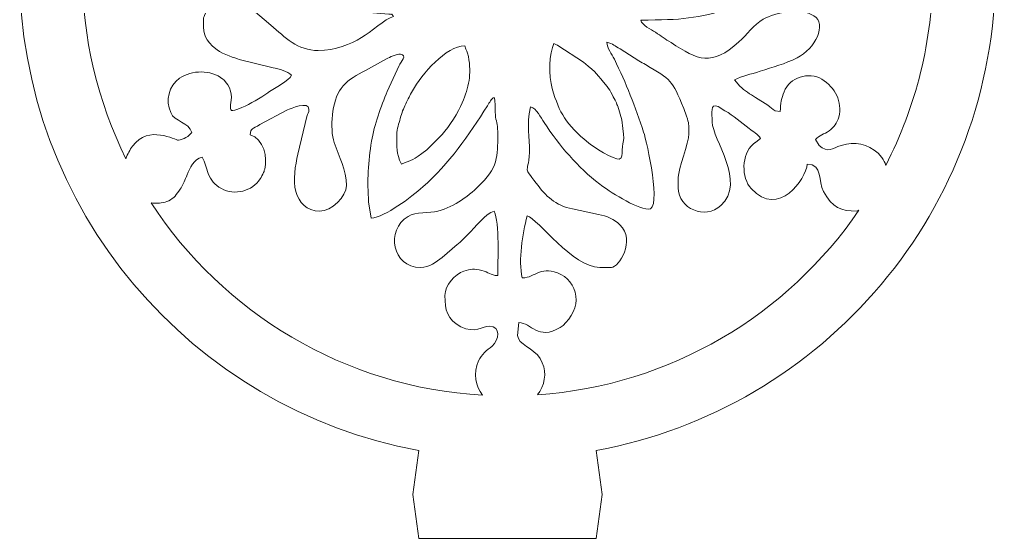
# Model space of a CAD drawing. Header units: centimetres. Extents: x -93 to 55, y -22 to 19.
# Drawn here: x -55.591 to -51.194, y -21.081 to -18.743 of the extents above; entities that cross this region are included whole.
import ezdxf

# ---------------------------------------------------------------- set-up
doc = ezdxf.new("R2010")
doc.units = ezdxf.units.CM
doc.header["$MEASUREMENT"] = 0
doc.layers.add('layer 1', color=7, linetype='Continuous')

msp = doc.modelspace()

# ---------------------------------------------------------------- linework, layer by layer
at = {"layer": 'layer 1', "color": 250, "lineweight": 9}
for points, knots in [([(-52.99236, -20.68477), (-52.99236, -20.68477), (-52.9657, -20.88297), (-52.9657, -20.88297), (-52.9657, -20.88297), (-52.9657, -20.88297), (-52.99236, -21.08117), (-52.99236, -21.08117), (-52.99236, -21.08117), (-52.99236, -21.08117), (-53.39236, -21.08117), (-53.39236, -21.08117), (-53.39236, -21.08117), (-53.39236, -21.08117), (-53.79236, -21.08117), (-53.79236, -21.08117), (-53.79236, -21.08117), (-53.79236, -21.08117), (-53.81903, -20.88297), (-53.81903, -20.88297), (-53.81903, -20.88297), (-53.81903, -20.88297), (-53.79236, -20.68477), (-53.79236, -20.68477), (-53.79236, -20.68477), (-54.81554, -20.49667), (-55.59082, -19.6003), (-55.59082, -18.52273), (-55.59082, -18.52273), (-55.59082, -17.30854), (-54.60655, -16.32427), (-53.39236, -16.32427), (-53.39236, -16.32427), (-52.17818, -16.32427), (-51.19391, -17.30854), (-51.19391, -18.52273), (-51.19391, -18.52273), (-51.19391, -19.06151), (-51.38774, -19.55501), (-51.70944, -19.9373), (-51.70944, -19.9373), (-52.03116, -20.31959), (-52.48078, -20.59073), (-52.99236, -20.68477)], [0, 0, 0, 0, 0.0833333, 0.0833333, 0.0833333, 0.0833333, 0.1666667, 0.1666667, 0.1666667, 0.1666667, 0.25, 0.25, 0.25, 0.25, 0.3333333, 0.3333333, 0.3333333, 0.3333333, 0.4166667, 0.4166667, 0.4166667, 0.4166667, 0.5, 0.5, 0.5, 0.5, 0.5833333, 0.5833333, 0.5833333, 0.5833333, 0.6666667, 0.6666667, 0.6666667, 0.6666667, 0.75, 0.75, 0.75, 0.75, 0.8333333, 0.8333333, 0.8333333, 0.8333333, 1, 1, 1, 1]), ([(-55.11128, -19.37033), (-55.23754, -19.11477), (-55.3086, -18.82707), (-55.3086, -18.52273), (-55.3086, -18.52273), (-55.3086, -18.21486), (-55.2359, -17.92401), (-55.10687, -17.66626), (-55.10687, -17.66626), (-55.09259, -17.69302), (-55.06682, -17.71746), (-55.02592, -17.73599), (-55.02592, -17.73599), (-55.00147, -17.74707), (-54.97128, -17.75731), (-54.94278, -17.74622), (-54.94278, -17.74622), (-54.90579, -17.73182), (-54.8725, -17.70506), (-54.82906, -17.72401), (-54.82906, -17.72401), (-54.81318, -17.73094), (-54.81143, -17.73357), (-54.80987, -17.75237), (-54.80987, -17.75237), (-54.84295, -17.75511), (-54.8703, -17.7951), (-54.88258, -17.82226), (-54.88258, -17.82226), (-54.90727, -17.87693), (-54.88704, -17.93974), (-54.85066, -17.98331), (-54.85066, -17.98331), (-54.81427, -18.02687), (-54.73447, -18.05206), (-54.68288, -18.01139), (-54.68288, -18.01139), (-54.57546, -17.92671), (-54.66896, -17.7845), (-54.48804, -17.93763), (-54.48804, -17.93763), (-54.48804, -17.93763), (-54.43808, -17.97749), (-54.43808, -17.97749), (-54.43808, -17.97749), (-54.42095, -17.99179), (-54.39834, -18.00014), (-54.39256, -18.02177), (-54.39256, -18.02177), (-54.40188, -18.03449), (-54.40454, -18.03295), (-54.41798, -18.03861), (-54.41798, -18.03861), (-54.47718, -18.06351), (-54.54423, -18.06471), (-54.60502, -18.08397), (-54.60502, -18.08397), (-54.60502, -18.08397), (-54.6684, -18.11567), (-54.6684, -18.11567), (-54.6684, -18.11567), (-54.70315, -18.13901), (-54.73702, -18.17342), (-54.75799, -18.21097), (-54.75799, -18.21097), (-54.77326, -18.23829), (-54.78252, -18.27635), (-54.76884, -18.30799), (-54.76884, -18.30799), (-54.76832, -18.30915), (-54.76768, -18.31053), (-54.76715, -18.31169), (-54.76715, -18.31169), (-54.76662, -18.31282), (-54.76596, -18.31419), (-54.76539, -18.31529), (-54.76539, -18.31529), (-54.7394, -18.36609), (-54.65392, -18.39289), (-54.60576, -18.3579), (-54.60576, -18.3579), (-54.54994, -18.31733), (-54.51706, -18.25266), (-54.46872, -18.20443), (-54.46872, -18.20443), (-54.46872, -18.20443), (-54.45164, -18.18981), (-54.45164, -18.18981), (-54.45164, -18.18981), (-54.45046, -18.18883), (-54.44704, -18.18602), (-54.44587, -18.18502), (-54.44587, -18.18502), (-54.33371, -18.09094), (-54.17968, -18.11555), (-54.06836, -18.19937), (-54.06836, -18.19937), (-54.05194, -18.21173), (-54.0055, -18.24045), (-54.00887, -18.25962), (-54.00887, -18.25962), (-54.01155, -18.27486), (-54.01758, -18.26982), (-54.03819, -18.27033), (-54.03819, -18.27033), (-54.05982, -18.27086), (-54.06135, -18.27041), (-54.07679, -18.27414), (-54.07679, -18.27414), (-54.07679, -18.27414), (-54.22358, -18.29638), (-54.22358, -18.29638), (-54.22358, -18.29638), (-54.3118, -18.30053), (-54.45963, -18.34509), (-54.54016, -18.39181), (-54.54016, -18.39181), (-54.59108, -18.42133), (-54.6504, -18.45363), (-54.68308, -18.50245), (-54.68308, -18.50245), (-54.63224, -18.52934), (-54.58488, -18.56375), (-54.53186, -18.58893), (-54.53186, -18.58893), (-54.53076, -18.58946), (-54.52938, -18.5901), (-54.52828, -18.59063), (-54.52828, -18.59063), (-54.52828, -18.59063), (-54.40244, -18.64437), (-54.40244, -18.64437), (-54.40244, -18.64437), (-54.4012, -18.64483), (-54.39987, -18.64541), (-54.39863, -18.64586), (-54.39863, -18.64586), (-54.39863, -18.64586), (-54.23712, -18.69037), (-54.23712, -18.69037), (-54.23712, -18.69037), (-54.21351, -18.69522), (-54.20478, -18.69217), (-54.18195, -18.69857), (-54.18195, -18.69857), (-54.15856, -18.70511), (-54.15167, -18.70182), (-54.12318, -18.70318), (-54.12318, -18.70318), (-54.12318, -18.70318), (-53.9275, -18.71837), (-53.9275, -18.71837), (-53.9275, -18.71837), (-53.9025, -18.72371), (-53.91986, -18.71147), (-53.90659, -18.72958), (-53.90659, -18.72958), (-53.94211, -18.73785), (-54.01028, -18.80195), (-54.04939, -18.82449), (-54.04939, -18.82449), (-54.10144, -18.85449), (-54.16764, -18.88277), (-54.24467, -18.88277), (-54.24467, -18.88277), (-54.33948, -18.88277), (-54.39395, -18.82275), (-54.45832, -18.76894), (-54.45832, -18.76894), (-54.45832, -18.76894), (-54.53892, -18.70163), (-54.53892, -18.70163), (-54.53892, -18.70163), (-54.70258, -18.5783), (-54.76231, -18.72441), (-54.76231, -18.74015), (-54.76231, -18.74015), (-54.76231, -18.79719), (-54.76483, -18.82293), (-54.72106, -18.86263), (-54.72106, -18.86263), (-54.72106, -18.86263), (-54.70095, -18.8795), (-54.70095, -18.8795), (-54.70095, -18.8795), (-54.67259, -18.9009), (-54.61824, -18.91673), (-54.6016, -18.92278), (-54.6016, -18.92278), (-54.6016, -18.92278), (-54.44874, -18.96007), (-54.44874, -18.96007), (-54.44874, -18.96007), (-54.42467, -18.96621), (-54.37943, -18.97555), (-54.36615, -18.99369), (-54.36615, -18.99369), (-54.37306, -19.01955), (-54.44298, -19.05202), (-54.46875, -19.0707), (-54.46875, -19.0707), (-54.46964, -19.07134), (-54.47084, -19.07233), (-54.47174, -19.07298), (-54.47174, -19.07298), (-54.50799, -19.09927), (-54.54884, -19.12149), (-54.58974, -19.13987), (-54.58974, -19.13987), (-54.69516, -19.18729), (-54.59286, -19.09941), (-54.6641, -19.02225), (-54.6641, -19.02225), (-54.67107, -19.0147), (-54.6666, -19.01871), (-54.67483, -19.01183), (-54.67483, -19.01183), (-54.72834, -18.96711), (-54.81534, -18.97065), (-54.86959, -19.0079), (-54.86959, -19.0079), (-54.91951, -19.04219), (-54.9335, -19.10773), (-54.90982, -19.16231), (-54.90982, -19.16231), (-54.89132, -19.20493), (-54.82786, -19.20489), (-54.81514, -19.25253), (-54.81514, -19.25253), (-54.82572, -19.26833), (-54.85354, -19.28413), (-54.87502, -19.28669), (-54.87502, -19.28669), (-54.88924, -19.28839), (-55.00778, -19.21433), (-55.08164, -19.31351), (-55.08164, -19.31351), (-55.09364, -19.32961), (-55.10392, -19.34921), (-55.11128, -19.37033)], [0, 0, 0, 0, 0.0163934, 0.0163934, 0.0163934, 0.0163934, 0.0327869, 0.0327869, 0.0327869, 0.0327869, 0.0491803, 0.0491803, 0.0491803, 0.0491803, 0.0655738, 0.0655738, 0.0655738, 0.0655738, 0.0819672, 0.0819672, 0.0819672, 0.0819672, 0.0983607, 0.0983607, 0.0983607, 0.0983607, 0.1147541, 0.1147541, 0.1147541, 0.1147541, 0.1311475, 0.1311475, 0.1311475, 0.1311475, 0.147541, 0.147541, 0.147541, 0.147541, 0.1639344, 0.1639344, 0.1639344, 0.1639344, 0.1803279, 0.1803279, 0.1803279, 0.1803279, 0.1967213, 0.1967213, 0.1967213, 0.1967213, 0.2131148, 0.2131148, 0.2131148, 0.2131148, 0.2295082, 0.2295082, 0.2295082, 0.2295082, 0.2459016, 0.2459016, 0.2459016, 0.2459016, 0.2622951, 0.2622951, 0.2622951, 0.2622951, 0.2786885, 0.2786885, 0.2786885, 0.2786885, 0.295082, 0.295082, 0.295082, 0.295082, 0.3114754, 0.3114754, 0.3114754, 0.3114754, 0.3278689, 0.3278689, 0.3278689, 0.3278689, 0.3442623, 0.3442623, 0.3442623, 0.3442623, 0.3606557, 0.3606557, 0.3606557, 0.3606557, 0.3770492, 0.3770492, 0.3770492, 0.3770492, 0.3934426, 0.3934426, 0.3934426, 0.3934426, 0.4098361, 0.4098361, 0.4098361, 0.4098361, 0.4262295, 0.4262295, 0.4262295, 0.4262295, 0.442623, 0.442623, 0.442623, 0.442623, 0.4590164, 0.4590164, 0.4590164, 0.4590164, 0.4754098, 0.4754098, 0.4754098, 0.4754098, 0.4918033, 0.4918033, 0.4918033, 0.4918033, 0.5081967, 0.5081967, 0.5081967, 0.5081967, 0.5245902, 0.5245902, 0.5245902, 0.5245902, 0.5409836, 0.5409836, 0.5409836, 0.5409836, 0.557377, 0.557377, 0.557377, 0.557377, 0.5737705, 0.5737705, 0.5737705, 0.5737705, 0.5901639, 0.5901639, 0.5901639, 0.5901639, 0.6065574, 0.6065574, 0.6065574, 0.6065574, 0.6229508, 0.6229508, 0.6229508, 0.6229508, 0.6393443, 0.6393443, 0.6393443, 0.6393443, 0.6557377, 0.6557377, 0.6557377, 0.6557377, 0.6721311, 0.6721311, 0.6721311, 0.6721311, 0.6885246, 0.6885246, 0.6885246, 0.6885246, 0.704918, 0.704918, 0.704918, 0.704918, 0.7213115, 0.7213115, 0.7213115, 0.7213115, 0.7377049, 0.7377049, 0.7377049, 0.7377049, 0.7540984, 0.7540984, 0.7540984, 0.7540984, 0.7704918, 0.7704918, 0.7704918, 0.7704918, 0.7868852, 0.7868852, 0.7868852, 0.7868852, 0.8032787, 0.8032787, 0.8032787, 0.8032787, 0.8196721, 0.8196721, 0.8196721, 0.8196721, 0.8360656, 0.8360656, 0.8360656, 0.8360656, 0.852459, 0.852459, 0.852459, 0.852459, 0.8688525, 0.8688525, 0.8688525, 0.8688525, 0.8852459, 0.8852459, 0.8852459, 0.8852459, 0.9016393, 0.9016393, 0.9016393, 0.9016393, 0.9180328, 0.9180328, 0.9180328, 0.9180328, 0.9344262, 0.9344262, 0.9344262, 0.9344262, 0.9508197, 0.9508197, 0.9508197, 0.9508197, 0.9672131, 0.9672131, 0.9672131, 0.9672131, 1, 1, 1, 1]), ([(-51.67411, -17.67378), (-51.54744, -17.92967), (-51.47612, -18.21785), (-51.47612, -18.52273), (-51.47612, -18.52273), (-51.47612, -18.83894), (-51.55275, -19.13726), (-51.68842, -19.40014), (-51.68842, -19.40014), (-51.69188, -19.38781), (-51.69746, -19.37599), (-51.70526, -19.36481), (-51.70526, -19.36481), (-51.70526, -19.36481), (-51.72288, -19.34547), (-51.72288, -19.34547), (-51.72288, -19.34547), (-51.77066, -19.30363), (-51.82652, -19.2901), (-51.88888, -19.31053), (-51.88888, -19.31053), (-51.93119, -19.32437), (-51.94723, -19.34551), (-51.98871, -19.31019), (-51.98871, -19.31019), (-51.98871, -19.31019), (-52.00498, -19.28422), (-52.00498, -19.28422), (-52.00498, -19.28422), (-51.98991, -19.26365), (-51.96388, -19.26037), (-51.94364, -19.24519), (-51.94364, -19.24519), (-51.92355, -19.23013), (-51.90615, -19.20854), (-51.89987, -19.1833), (-51.89987, -19.1833), (-51.8825, -19.11334), (-51.91642, -19.04834), (-51.97588, -19.01214), (-51.97588, -19.01214), (-52.03478, -18.97631), (-52.12172, -19.00315), (-52.14635, -19.0689), (-52.14635, -19.0689), (-52.15648, -19.09595), (-52.16344, -19.12237), (-52.16344, -19.15745), (-52.16344, -19.15745), (-52.16344, -19.15745), (-52.18651, -19.1541), (-52.18651, -19.1541), (-52.18651, -19.1541), (-52.20066, -19.14805), (-52.20548, -19.13818), (-52.21931, -19.12879), (-52.21931, -19.12879), (-52.21931, -19.12879), (-52.27463, -19.09431), (-52.27463, -19.09431), (-52.27463, -19.09431), (-52.29902, -19.07975), (-52.3247, -19.06395), (-52.34528, -19.04347), (-52.34528, -19.04347), (-52.34528, -19.04347), (-52.36946, -19.01482), (-52.36946, -19.01482), (-52.36946, -19.01482), (-52.33239, -18.99522), (-52.2977, -18.99077), (-52.25463, -18.97647), (-52.25463, -18.97647), (-52.1951, -18.9567), (-52.14398, -18.94375), (-52.08803, -18.91593), (-52.08803, -18.91593), (-52.00426, -18.87425), (-51.95271, -18.76362), (-52.01223, -18.72626), (-52.01223, -18.72626), (-52.07142, -18.6891), (-52.18051, -18.7087), (-52.24055, -18.74227), (-52.24055, -18.74227), (-52.28342, -18.76623), (-52.31376, -18.81179), (-52.34992, -18.84419), (-52.34992, -18.84419), (-52.47352, -18.95493), (-52.53335, -18.92754), (-52.65568, -18.84677), (-52.65568, -18.84677), (-52.66892, -18.83801), (-52.67938, -18.83342), (-52.69171, -18.8247), (-52.69171, -18.8247), (-52.70364, -18.81626), (-52.71132, -18.8097), (-52.72544, -18.80033), (-52.72544, -18.80033), (-52.74608, -18.78663), (-52.78539, -18.77031), (-52.79204, -18.74542), (-52.79204, -18.74542), (-52.60631, -18.74542), (-52.54006, -18.73865), (-52.3811, -18.69153), (-52.3811, -18.69153), (-52.3811, -18.69153), (-52.30908, -18.66317), (-52.30908, -18.66317), (-52.30908, -18.66317), (-52.3051, -18.66139), (-52.30166, -18.65954), (-52.29847, -18.65794), (-52.29847, -18.65794), (-52.28322, -18.65034), (-52.27362, -18.64639), (-52.25935, -18.63897), (-52.25935, -18.63897), (-52.22246, -18.61977), (-52.11134, -18.54991), (-52.10006, -18.50773), (-52.10006, -18.50773), (-52.10648, -18.49894), (-52.11592, -18.49246), (-52.12583, -18.48595), (-52.12583, -18.48595), (-52.12583, -18.48595), (-52.14892, -18.47206), (-52.14892, -18.47206), (-52.14892, -18.47206), (-52.15244, -18.47001), (-52.15742, -18.46713), (-52.15895, -18.46625), (-52.15895, -18.46625), (-52.29924, -18.38533), (-52.41527, -18.34298), (-52.57832, -18.30457), (-52.57832, -18.30457), (-52.64662, -18.28849), (-52.76432, -18.27061), (-52.83282, -18.29791), (-52.83282, -18.29791), (-52.84884, -18.30429), (-52.858, -18.31227), (-52.87655, -18.31227), (-52.87655, -18.31227), (-52.89675, -18.31227), (-52.87848, -18.3139), (-52.8924, -18.30699), (-52.8924, -18.30699), (-52.8877, -18.28939), (-52.87226, -18.28405), (-52.85648, -18.27425), (-52.85648, -18.27425), (-52.84907, -18.26965), (-52.84508, -18.26723), (-52.83655, -18.26249), (-52.83655, -18.26249), (-52.69855, -18.18566), (-52.56939, -18.07415), (-52.39832, -18.15626), (-52.39832, -18.15626), (-52.38132, -18.16445), (-52.3664, -18.17305), (-52.35139, -18.18329), (-52.35139, -18.18329), (-52.35139, -18.18329), (-52.31182, -18.21238), (-52.31182, -18.21238), (-52.31182, -18.21238), (-52.311, -18.2131), (-52.30988, -18.21419), (-52.3091, -18.21494), (-52.3091, -18.21494), (-52.26922, -18.25322), (-52.24842, -18.3137), (-52.1979, -18.34145), (-52.1979, -18.34145), (-52.0728, -18.41014), (-51.88988, -18.26269), (-52.1108, -18.12759), (-52.1108, -18.12759), (-52.11554, -18.12469), (-52.12875, -18.11697), (-52.13467, -18.11446), (-52.13467, -18.11446), (-52.13467, -18.11446), (-52.34143, -18.04126), (-52.34143, -18.04126), (-52.34143, -18.04126), (-52.35899, -18.03639), (-52.38195, -18.02907), (-52.40643, -18.02703), (-52.40643, -18.02703), (-52.39763, -17.98926), (-52.34108, -17.95902), (-52.30927, -17.93933), (-52.30927, -17.93933), (-52.28671, -17.92537), (-52.27555, -17.92018), (-52.25023, -17.90857), (-52.25023, -17.90857), (-52.2339, -17.90107), (-52.23274, -17.89982), (-52.21586, -17.89539), (-52.21586, -17.89539), (-52.19672, -17.89039), (-52.19511, -17.8881), (-52.1793, -17.88442), (-52.1793, -17.88442), (-52.1793, -17.88442), (-52.15882, -17.93789), (-52.15882, -17.93789), (-52.15882, -17.93789), (-52.14794, -17.97603), (-52.13695, -18.00866), (-52.10478, -18.03177), (-52.10478, -18.03177), (-52.04056, -18.07794), (-51.95038, -18.04661), (-51.91538, -17.97931), (-51.91538, -17.97931), (-51.89042, -17.93129), (-51.88898, -17.85763), (-51.92687, -17.81687), (-51.92687, -17.81687), (-51.93842, -17.80443), (-51.96182, -17.78325), (-51.97858, -17.77877), (-51.97858, -17.77877), (-51.97691, -17.75878), (-51.97627, -17.76097), (-51.96299, -17.75209), (-51.96299, -17.75209), (-51.94576, -17.74057), (-51.92943, -17.73651), (-51.90991, -17.73651), (-51.90991, -17.73651), (-51.89612, -17.73651), (-51.89359, -17.74526), (-51.88266, -17.75153), (-51.88266, -17.75153), (-51.80594, -17.79551), (-51.70535, -17.74901), (-51.67411, -17.67378)], [0, 0, 0, 0, 0.015873, 0.015873, 0.015873, 0.015873, 0.031746, 0.031746, 0.031746, 0.031746, 0.047619, 0.047619, 0.047619, 0.047619, 0.0634921, 0.0634921, 0.0634921, 0.0634921, 0.0793651, 0.0793651, 0.0793651, 0.0793651, 0.0952381, 0.0952381, 0.0952381, 0.0952381, 0.1111111, 0.1111111, 0.1111111, 0.1111111, 0.1269841, 0.1269841, 0.1269841, 0.1269841, 0.1428571, 0.1428571, 0.1428571, 0.1428571, 0.1587302, 0.1587302, 0.1587302, 0.1587302, 0.1746032, 0.1746032, 0.1746032, 0.1746032, 0.1904762, 0.1904762, 0.1904762, 0.1904762, 0.2063492, 0.2063492, 0.2063492, 0.2063492, 0.2222222, 0.2222222, 0.2222222, 0.2222222, 0.2380952, 0.2380952, 0.2380952, 0.2380952, 0.2539683, 0.2539683, 0.2539683, 0.2539683, 0.2698413, 0.2698413, 0.2698413, 0.2698413, 0.2857143, 0.2857143, 0.2857143, 0.2857143, 0.3015873, 0.3015873, 0.3015873, 0.3015873, 0.3174603, 0.3174603, 0.3174603, 0.3174603, 0.3333333, 0.3333333, 0.3333333, 0.3333333, 0.3492063, 0.3492063, 0.3492063, 0.3492063, 0.3650794, 0.3650794, 0.3650794, 0.3650794, 0.3809524, 0.3809524, 0.3809524, 0.3809524, 0.3968254, 0.3968254, 0.3968254, 0.3968254, 0.4126984, 0.4126984, 0.4126984, 0.4126984, 0.4285714, 0.4285714, 0.4285714, 0.4285714, 0.4444444, 0.4444444, 0.4444444, 0.4444444, 0.4603175, 0.4603175, 0.4603175, 0.4603175, 0.4761905, 0.4761905, 0.4761905, 0.4761905, 0.4920635, 0.4920635, 0.4920635, 0.4920635, 0.5079365, 0.5079365, 0.5079365, 0.5079365, 0.5238095, 0.5238095, 0.5238095, 0.5238095, 0.5396825, 0.5396825, 0.5396825, 0.5396825, 0.5555556, 0.5555556, 0.5555556, 0.5555556, 0.5714286, 0.5714286, 0.5714286, 0.5714286, 0.5873016, 0.5873016, 0.5873016, 0.5873016, 0.6031746, 0.6031746, 0.6031746, 0.6031746, 0.6190476, 0.6190476, 0.6190476, 0.6190476, 0.6349206, 0.6349206, 0.6349206, 0.6349206, 0.6507937, 0.6507937, 0.6507937, 0.6507937, 0.6666667, 0.6666667, 0.6666667, 0.6666667, 0.6825397, 0.6825397, 0.6825397, 0.6825397, 0.6984127, 0.6984127, 0.6984127, 0.6984127, 0.7142857, 0.7142857, 0.7142857, 0.7142857, 0.7301587, 0.7301587, 0.7301587, 0.7301587, 0.7460317, 0.7460317, 0.7460317, 0.7460317, 0.7619048, 0.7619048, 0.7619048, 0.7619048, 0.7777778, 0.7777778, 0.7777778, 0.7777778, 0.7936508, 0.7936508, 0.7936508, 0.7936508, 0.8095238, 0.8095238, 0.8095238, 0.8095238, 0.8253968, 0.8253968, 0.8253968, 0.8253968, 0.8412698, 0.8412698, 0.8412698, 0.8412698, 0.8571429, 0.8571429, 0.8571429, 0.8571429, 0.8730159, 0.8730159, 0.8730159, 0.8730159, 0.8888889, 0.8888889, 0.8888889, 0.8888889, 0.9047619, 0.9047619, 0.9047619, 0.9047619, 0.9206349, 0.9206349, 0.9206349, 0.9206349, 0.9365079, 0.9365079, 0.9365079, 0.9365079, 0.952381, 0.952381, 0.952381, 0.952381, 0.968254, 0.968254, 0.968254, 0.968254, 1, 1, 1, 1]), ([(-53.89075, -19.26309), (-53.89075, -19.23263), (-53.88128, -19.21341), (-53.87542, -19.18862), (-53.87542, -19.18862), (-53.86911, -19.16201), (-53.86138, -19.14718), (-53.85072, -19.12353), (-53.85072, -19.12353), (-53.83962, -19.09889), (-53.83286, -19.08614), (-53.82048, -19.06395), (-53.82048, -19.06395), (-53.7792, -18.98986), (-53.66955, -18.86163), (-53.58438, -18.86163), (-53.58438, -18.86163), (-53.57866, -18.88617), (-53.57272, -18.88582), (-53.56859, -18.90923), (-53.56859, -18.90923), (-53.55371, -18.99331), (-53.56672, -19.04615), (-53.59638, -19.11905), (-53.59638, -19.11905), (-53.61294, -19.15978), (-53.65512, -19.22474), (-53.68663, -19.26118), (-53.68663, -19.26118), (-53.68663, -19.26118), (-53.75555, -19.32961), (-53.75555, -19.32961), (-53.75555, -19.32961), (-53.82488, -19.38361), (-53.81798, -19.37037), (-53.86962, -19.39514), (-53.86962, -19.39514), (-53.89627, -19.33958), (-53.89075, -19.32467), (-53.89075, -19.26309)], [0, 0, 0, 0, 0.0909091, 0.0909091, 0.0909091, 0.0909091, 0.1818182, 0.1818182, 0.1818182, 0.1818182, 0.2727273, 0.2727273, 0.2727273, 0.2727273, 0.3636364, 0.3636364, 0.3636364, 0.3636364, 0.4545455, 0.4545455, 0.4545455, 0.4545455, 0.5454545, 0.5454545, 0.5454545, 0.5454545, 0.6363636, 0.6363636, 0.6363636, 0.6363636, 0.7272727, 0.7272727, 0.7272727, 0.7272727, 0.8181818, 0.8181818, 0.8181818, 0.8181818, 1, 1, 1, 1]), ([(-51.809, -19.60222), (-52.13032, -20.07258), (-52.65574, -20.39242), (-53.25779, -20.43419), (-53.25779, -20.43419), (-53.25404, -20.42953), (-53.25086, -20.42506), (-53.24728, -20.41894), (-53.24728, -20.41894), (-53.21896, -20.37063), (-53.21586, -20.31966), (-53.2451, -20.27078), (-53.2451, -20.27078), (-53.27414, -20.22226), (-53.34667, -20.20759), (-53.34667, -20.16635), (-53.34667, -20.16635), (-53.34667, -20.16635), (-53.34139, -20.10825), (-53.34139, -20.10825), (-53.34139, -20.10825), (-53.28502, -20.1095), (-53.25638, -20.1909), (-53.1553, -20.13059), (-53.1553, -20.13059), (-53.11946, -20.10921), (-53.08256, -20.05039), (-53.08256, -20.00789), (-53.08256, -20.00789), (-53.08256, -19.95813), (-53.10888, -19.91401), (-53.15143, -19.89186), (-53.15143, -19.89186), (-53.23906, -19.8463), (-53.26568, -19.90619), (-53.32555, -19.90751), (-53.32555, -19.90751), (-53.34502, -19.82397), (-53.3242, -19.71249), (-53.30442, -19.62755), (-53.30442, -19.62755), (-53.25356, -19.64114), (-53.09884, -19.85998), (-52.97692, -19.85998), (-52.97692, -19.85998), (-52.97692, -19.85998), (-52.9241, -19.85998), (-52.9241, -19.85998), (-52.9241, -19.85998), (-52.89028, -19.85998), (-52.81435, -19.73911), (-52.88555, -19.66825), (-52.88555, -19.66825), (-52.91087, -19.64303), (-52.94532, -19.62757), (-52.98183, -19.62191), (-52.98183, -19.62191), (-52.98183, -19.62191), (-53.09916, -19.59662), (-53.09916, -19.59662), (-53.09916, -19.59662), (-53.17764, -19.58017), (-53.21991, -19.53957), (-53.26298, -19.48049), (-53.26298, -19.48049), (-53.32386, -19.39695), (-53.29979, -19.45161), (-53.29378, -19.34233), (-53.29378, -19.34233), (-53.28978, -19.26959), (-53.30894, -19.22381), (-53.28856, -19.13631), (-53.28856, -19.13631), (-53.26071, -19.14375), (-53.2427, -19.18453), (-53.22752, -19.20733), (-53.22752, -19.20733), (-53.15815, -19.31153), (-53.07686, -19.40827), (-52.97698, -19.48499), (-52.97698, -19.48499), (-52.93704, -19.51569), (-52.8158, -19.59401), (-52.75754, -19.59819), (-52.75754, -19.59819), (-52.69552, -19.60265), (-52.76439, -19.29533), (-52.77927, -19.25033), (-52.77927, -19.25033), (-52.81684, -19.13667), (-52.85762, -19.02921), (-52.91098, -18.92247), (-52.91098, -18.92247), (-52.92339, -18.89765), (-52.9429, -18.87379), (-52.94523, -18.84578), (-52.94523, -18.84578), (-52.91548, -18.85271), (-52.90958, -18.86149), (-52.88547, -18.87583), (-52.88547, -18.87583), (-52.88547, -18.87583), (-52.80124, -18.92895), (-52.80124, -18.92895), (-52.80124, -18.92895), (-52.78986, -18.9361), (-52.7816, -18.94007), (-52.77111, -18.94637), (-52.77111, -18.94637), (-52.65304, -19.01726), (-52.65236, -19.01122), (-52.59847, -19.14346), (-52.59847, -19.14346), (-52.59847, -19.14346), (-52.58547, -19.17801), (-52.58547, -19.17801), (-52.58547, -19.17801), (-52.57466, -19.2151), (-52.57547, -19.20989), (-52.57547, -19.25779), (-52.57547, -19.25779), (-52.57547, -19.29738), (-52.623, -19.42139), (-52.623, -19.45325), (-52.623, -19.45325), (-52.623, -19.45325), (-52.623, -19.50079), (-52.623, -19.50079), (-52.623, -19.50079), (-52.623, -19.59771), (-52.50103, -19.6447), (-52.43134, -19.58153), (-52.43134, -19.58153), (-52.31494, -19.47605), (-52.46982, -19.28237), (-52.46982, -19.20499), (-52.46982, -19.20499), (-52.46982, -19.1647), (-52.48167, -19.11813), (-52.44368, -19.13541), (-52.44368, -19.13541), (-52.44368, -19.13541), (-52.41334, -19.15378), (-52.41334, -19.15378), (-52.41334, -19.15378), (-52.37355, -19.1769), (-52.34007, -19.20611), (-52.30384, -19.23445), (-52.30384, -19.23445), (-52.28462, -19.24949), (-52.26414, -19.25835), (-52.25324, -19.27893), (-52.25324, -19.27893), (-52.25324, -19.27893), (-52.27366, -19.2955), (-52.27366, -19.2955), (-52.27366, -19.2955), (-52.27454, -19.29617), (-52.2758, -19.2971), (-52.27668, -19.29777), (-52.27668, -19.29777), (-52.27668, -19.29777), (-52.28559, -19.30469), (-52.28559, -19.30469), (-52.28559, -19.30469), (-52.33959, -19.34878), (-52.33902, -19.45693), (-52.29435, -19.50491), (-52.29435, -19.50491), (-52.16915, -19.63945), (-52.04748, -19.46169), (-52.04196, -19.39514), (-52.04196, -19.39514), (-51.97007, -19.39514), (-51.9941, -19.47161), (-51.96907, -19.5177), (-51.96907, -19.5177), (-51.92958, -19.59043), (-51.88819, -19.60643), (-51.8201, -19.60643), (-51.8201, -19.60643), (-51.81918, -19.60643), (-51.81479, -19.6047), (-51.809, -19.60222)], [0, 0, 0, 0, 0.0212766, 0.0212766, 0.0212766, 0.0212766, 0.0425532, 0.0425532, 0.0425532, 0.0425532, 0.0638298, 0.0638298, 0.0638298, 0.0638298, 0.0851064, 0.0851064, 0.0851064, 0.0851064, 0.106383, 0.106383, 0.106383, 0.106383, 0.1276596, 0.1276596, 0.1276596, 0.1276596, 0.1489362, 0.1489362, 0.1489362, 0.1489362, 0.1702128, 0.1702128, 0.1702128, 0.1702128, 0.1914894, 0.1914894, 0.1914894, 0.1914894, 0.212766, 0.212766, 0.212766, 0.212766, 0.2340426, 0.2340426, 0.2340426, 0.2340426, 0.2553191, 0.2553191, 0.2553191, 0.2553191, 0.2765957, 0.2765957, 0.2765957, 0.2765957, 0.2978723, 0.2978723, 0.2978723, 0.2978723, 0.3191489, 0.3191489, 0.3191489, 0.3191489, 0.3404255, 0.3404255, 0.3404255, 0.3404255, 0.3617021, 0.3617021, 0.3617021, 0.3617021, 0.3829787, 0.3829787, 0.3829787, 0.3829787, 0.4042553, 0.4042553, 0.4042553, 0.4042553, 0.4255319, 0.4255319, 0.4255319, 0.4255319, 0.4468085, 0.4468085, 0.4468085, 0.4468085, 0.4680851, 0.4680851, 0.4680851, 0.4680851, 0.4893617, 0.4893617, 0.4893617, 0.4893617, 0.5106383, 0.5106383, 0.5106383, 0.5106383, 0.5319149, 0.5319149, 0.5319149, 0.5319149, 0.5531915, 0.5531915, 0.5531915, 0.5531915, 0.5744681, 0.5744681, 0.5744681, 0.5744681, 0.5957447, 0.5957447, 0.5957447, 0.5957447, 0.6170213, 0.6170213, 0.6170213, 0.6170213, 0.6382979, 0.6382979, 0.6382979, 0.6382979, 0.6595745, 0.6595745, 0.6595745, 0.6595745, 0.6808511, 0.6808511, 0.6808511, 0.6808511, 0.7021277, 0.7021277, 0.7021277, 0.7021277, 0.7234043, 0.7234043, 0.7234043, 0.7234043, 0.7446809, 0.7446809, 0.7446809, 0.7446809, 0.7659574, 0.7659574, 0.7659574, 0.7659574, 0.787234, 0.787234, 0.787234, 0.787234, 0.8085106, 0.8085106, 0.8085106, 0.8085106, 0.8297872, 0.8297872, 0.8297872, 0.8297872, 0.8510638, 0.8510638, 0.8510638, 0.8510638, 0.8723404, 0.8723404, 0.8723404, 0.8723404, 0.893617, 0.893617, 0.893617, 0.893617, 0.9148936, 0.9148936, 0.9148936, 0.9148936, 0.9361702, 0.9361702, 0.9361702, 0.9361702, 0.9574468, 0.9574468, 0.9574468, 0.9574468, 1, 1, 1, 1]), ([(-52.94391, -19.04519), (-52.93396, -19.05734), (-52.92946, -19.06598), (-52.9215, -19.0809), (-52.9215, -19.0809), (-52.91368, -19.09557), (-52.90951, -19.10283), (-52.90343, -19.11563), (-52.90343, -19.11563), (-52.90263, -19.1173), (-52.8956, -19.1335), (-52.8954, -19.13405), (-52.8954, -19.13405), (-52.8954, -19.13405), (-52.87727, -19.19511), (-52.87727, -19.19511), (-52.87727, -19.19511), (-52.86056, -19.31853), (-52.87359, -19.27373), (-52.87622, -19.3321), (-52.87622, -19.3321), (-52.87707, -19.35114), (-52.87334, -19.3659), (-52.88924, -19.37183), (-52.88924, -19.37183), (-52.90896, -19.37918), (-53.01223, -19.31202), (-53.02819, -19.29851), (-53.02819, -19.29851), (-53.12986, -19.21234), (-53.15759, -19.16698), (-53.19096, -19.05455), (-53.19096, -19.05455), (-53.20779, -18.99786), (-53.20512, -18.89305), (-53.18292, -18.85107), (-53.18292, -18.85107), (-53.18292, -18.85107), (-53.16903, -18.8583), (-53.16903, -18.8583), (-53.16903, -18.8583), (-53.16798, -18.85885), (-53.16662, -18.85957), (-53.16555, -18.86011), (-53.16555, -18.86011), (-53.16555, -18.86011), (-53.05007, -18.93479), (-53.05007, -18.93479), (-53.05007, -18.93479), (-52.98403, -18.98881), (-52.99312, -18.98502), (-52.94391, -19.04519)], [0, 0, 0, 0, 0.0714286, 0.0714286, 0.0714286, 0.0714286, 0.1428571, 0.1428571, 0.1428571, 0.1428571, 0.2142857, 0.2142857, 0.2142857, 0.2142857, 0.2857143, 0.2857143, 0.2857143, 0.2857143, 0.3571429, 0.3571429, 0.3571429, 0.3571429, 0.4285714, 0.4285714, 0.4285714, 0.4285714, 0.5, 0.5, 0.5, 0.5, 0.5714286, 0.5714286, 0.5714286, 0.5714286, 0.6428571, 0.6428571, 0.6428571, 0.6428571, 0.7142857, 0.7142857, 0.7142857, 0.7142857, 0.7857143, 0.7857143, 0.7857143, 0.7857143, 0.8571429, 0.8571429, 0.8571429, 0.8571429, 1, 1, 1, 1]), ([(-53.50439, -20.43562), (-54.12974, -20.39957), (-54.67466, -20.06367), (-54.99756, -19.56947), (-54.99756, -19.56947), (-54.97299, -19.57222), (-54.9479, -19.5705), (-54.92719, -19.56306), (-54.92719, -19.56306), (-54.90191, -19.55397), (-54.88819, -19.53829), (-54.87308, -19.51679), (-54.87308, -19.51679), (-54.8614, -19.50017), (-54.86308, -19.50543), (-54.85346, -19.48361), (-54.85346, -19.48361), (-54.84752, -19.47017), (-54.84504, -19.46483), (-54.8388, -19.45073), (-54.8388, -19.45073), (-54.8383, -19.44958), (-54.83766, -19.44822), (-54.83718, -19.44707), (-54.83718, -19.44707), (-54.83667, -19.44591), (-54.83606, -19.44455), (-54.83556, -19.44339), (-54.83556, -19.44339), (-54.82171, -19.41055), (-54.80715, -19.37266), (-54.76759, -19.36345), (-54.76759, -19.36345), (-54.75484, -19.38757), (-54.75059, -19.41109), (-54.74063, -19.43683), (-54.74063, -19.43683), (-54.72919, -19.46629), (-54.7112, -19.48841), (-54.6816, -19.50458), (-54.6816, -19.50458), (-54.62115, -19.53765), (-54.542, -19.51625), (-54.50647, -19.46083), (-54.50647, -19.46083), (-54.49874, -19.44874), (-54.50188, -19.45379), (-54.49532, -19.44029), (-54.49532, -19.44029), (-54.48743, -19.42403), (-54.49202, -19.4389), (-54.48627, -19.41762), (-54.48627, -19.41762), (-54.47251, -19.36651), (-54.49048, -19.27925), (-54.55102, -19.26309), (-54.55102, -19.26309), (-54.5503, -19.22995), (-54.54196, -19.23859), (-54.50774, -19.21658), (-54.50774, -19.21658), (-54.50774, -19.21658), (-54.38395, -19.15021), (-54.38395, -19.15021), (-54.38395, -19.15021), (-54.37016, -19.14414), (-54.28691, -19.10979), (-54.28691, -19.14687), (-54.28691, -19.14687), (-54.28691, -19.16541), (-54.29256, -19.16485), (-54.2958, -19.18026), (-54.2958, -19.18026), (-54.2958, -19.18026), (-54.33768, -19.34967), (-54.33768, -19.34967), (-54.33768, -19.34967), (-54.3467, -19.40082), (-54.36118, -19.46726), (-54.34654, -19.51814), (-54.34654, -19.51814), (-54.3322, -19.56794), (-54.29587, -19.60643), (-54.23938, -19.60643), (-54.23938, -19.60643), (-54.18639, -19.60643), (-54.11787, -19.54295), (-54.11787, -19.49022), (-54.11787, -19.49022), (-54.11787, -19.42158), (-54.15234, -19.36258), (-54.17328, -19.29737), (-54.17328, -19.29737), (-54.19366, -19.23394), (-54.18427, -19.11033), (-54.14227, -19.05379), (-54.14227, -19.05379), (-54.11736, -19.02026), (-54.08502, -19.00083), (-54.04668, -18.98038), (-54.04668, -18.98038), (-54.0078, -18.95966), (-53.97466, -18.93903), (-53.93791, -18.92011), (-53.93791, -18.92011), (-53.92404, -18.91297), (-53.8928, -18.89753), (-53.87386, -18.8995), (-53.87386, -18.8995), (-53.8421, -18.90281), (-53.87311, -18.93363), (-53.88102, -18.95059), (-53.88102, -18.95059), (-53.88102, -18.95059), (-53.93386, -19.06681), (-53.93386, -19.06681), (-53.93386, -19.06681), (-53.96326, -19.13393), (-53.9919, -19.21791), (-54.00484, -19.29161), (-54.00484, -19.29161), (-54.0206, -19.38133), (-54.02471, -19.47287), (-54.01787, -19.56453), (-54.01787, -19.56453), (-54.01787, -19.56453), (-54.00696, -19.63813), (-54.00696, -19.63813), (-54.00696, -19.63813), (-53.94104, -19.63263), (-53.82806, -19.5441), (-53.7736, -19.49645), (-53.7736, -19.49645), (-53.65474, -19.39238), (-53.56708, -19.26386), (-53.483, -19.13206), (-53.483, -19.13206), (-53.47352, -19.11721), (-53.4653, -19.09875), (-53.45232, -19.09405), (-53.45232, -19.09405), (-53.44515, -19.12485), (-53.4494, -19.13857), (-53.44683, -19.17307), (-53.44683, -19.17307), (-53.44475, -19.20082), (-53.43646, -19.21362), (-53.43646, -19.24723), (-53.43646, -19.24723), (-53.43646, -19.34033), (-53.43063, -19.40301), (-53.50903, -19.48106), (-53.50903, -19.48106), (-53.56423, -19.53602), (-53.62856, -19.58703), (-53.70615, -19.60614), (-53.70615, -19.60614), (-53.74291, -19.61519), (-53.80663, -19.60971), (-53.84048, -19.63029), (-53.84048, -19.63029), (-53.94311, -19.69262), (-53.90992, -19.85998), (-53.7851, -19.85998), (-53.7851, -19.85998), (-53.74343, -19.85998), (-53.71346, -19.83385), (-53.68684, -19.81562), (-53.68684, -19.81562), (-53.68684, -19.81562), (-53.61842, -19.75727), (-53.61842, -19.75727), (-53.61842, -19.75727), (-53.61098, -19.75107), (-53.6144, -19.75451), (-53.60706, -19.7475), (-53.60706, -19.7475), (-53.60706, -19.7475), (-53.56979, -19.71082), (-53.56979, -19.71082), (-53.56979, -19.71082), (-53.53798, -19.67967), (-53.49391, -19.61754), (-53.45232, -19.60643), (-53.45232, -19.60643), (-53.42658, -19.66009), (-53.43646, -19.8327), (-53.43646, -19.89695), (-53.43646, -19.89695), (-53.46966, -19.89622), (-53.47851, -19.88025), (-53.50808, -19.87341), (-53.50808, -19.87341), (-53.54307, -19.86533), (-53.55868, -19.86747), (-53.58863, -19.87679), (-53.58863, -19.87679), (-53.6291, -19.88938), (-53.67418, -19.9401), (-53.67418, -19.98675), (-53.67418, -19.98675), (-53.67418, -20.05109), (-53.66482, -20.09505), (-53.60315, -20.12701), (-53.60315, -20.12701), (-53.53996, -20.15977), (-53.5046, -20.1241), (-53.47346, -20.1241), (-53.47346, -20.1241), (-53.42182, -20.1241), (-53.42978, -20.18859), (-53.46198, -20.21481), (-53.46198, -20.21481), (-53.48535, -20.23383), (-53.51027, -20.25114), (-53.5228, -20.28077), (-53.5228, -20.28077), (-53.54723, -20.33855), (-53.53627, -20.39479), (-53.50439, -20.43562)], [0, 0, 0, 0, 0.0178571, 0.0178571, 0.0178571, 0.0178571, 0.0357143, 0.0357143, 0.0357143, 0.0357143, 0.0535714, 0.0535714, 0.0535714, 0.0535714, 0.0714286, 0.0714286, 0.0714286, 0.0714286, 0.0892857, 0.0892857, 0.0892857, 0.0892857, 0.1071429, 0.1071429, 0.1071429, 0.1071429, 0.125, 0.125, 0.125, 0.125, 0.1428571, 0.1428571, 0.1428571, 0.1428571, 0.1607143, 0.1607143, 0.1607143, 0.1607143, 0.1785714, 0.1785714, 0.1785714, 0.1785714, 0.1964286, 0.1964286, 0.1964286, 0.1964286, 0.2142857, 0.2142857, 0.2142857, 0.2142857, 0.2321429, 0.2321429, 0.2321429, 0.2321429, 0.25, 0.25, 0.25, 0.25, 0.2678571, 0.2678571, 0.2678571, 0.2678571, 0.2857143, 0.2857143, 0.2857143, 0.2857143, 0.3035714, 0.3035714, 0.3035714, 0.3035714, 0.3214286, 0.3214286, 0.3214286, 0.3214286, 0.3392857, 0.3392857, 0.3392857, 0.3392857, 0.3571429, 0.3571429, 0.3571429, 0.3571429, 0.375, 0.375, 0.375, 0.375, 0.3928571, 0.3928571, 0.3928571, 0.3928571, 0.4107143, 0.4107143, 0.4107143, 0.4107143, 0.4285714, 0.4285714, 0.4285714, 0.4285714, 0.4464286, 0.4464286, 0.4464286, 0.4464286, 0.4642857, 0.4642857, 0.4642857, 0.4642857, 0.4821429, 0.4821429, 0.4821429, 0.4821429, 0.5, 0.5, 0.5, 0.5, 0.5178571, 0.5178571, 0.5178571, 0.5178571, 0.5357143, 0.5357143, 0.5357143, 0.5357143, 0.5535714, 0.5535714, 0.5535714, 0.5535714, 0.5714286, 0.5714286, 0.5714286, 0.5714286, 0.5892857, 0.5892857, 0.5892857, 0.5892857, 0.6071429, 0.6071429, 0.6071429, 0.6071429, 0.625, 0.625, 0.625, 0.625, 0.6428571, 0.6428571, 0.6428571, 0.6428571, 0.6607143, 0.6607143, 0.6607143, 0.6607143, 0.6785714, 0.6785714, 0.6785714, 0.6785714, 0.6964286, 0.6964286, 0.6964286, 0.6964286, 0.7142857, 0.7142857, 0.7142857, 0.7142857, 0.7321429, 0.7321429, 0.7321429, 0.7321429, 0.75, 0.75, 0.75, 0.75, 0.7678571, 0.7678571, 0.7678571, 0.7678571, 0.7857143, 0.7857143, 0.7857143, 0.7857143, 0.8035714, 0.8035714, 0.8035714, 0.8035714, 0.8214286, 0.8214286, 0.8214286, 0.8214286, 0.8392857, 0.8392857, 0.8392857, 0.8392857, 0.8571429, 0.8571429, 0.8571429, 0.8571429, 0.875, 0.875, 0.875, 0.875, 0.8928571, 0.8928571, 0.8928571, 0.8928571, 0.9107143, 0.9107143, 0.9107143, 0.9107143, 0.9285714, 0.9285714, 0.9285714, 0.9285714, 0.9464286, 0.9464286, 0.9464286, 0.9464286, 0.9642857, 0.9642857, 0.9642857, 0.9642857, 1, 1, 1, 1])]:
    msp.add_open_spline(points, degree=3, knots=knots, dxfattribs=at)

doc.saveas('drawing.dxf')
